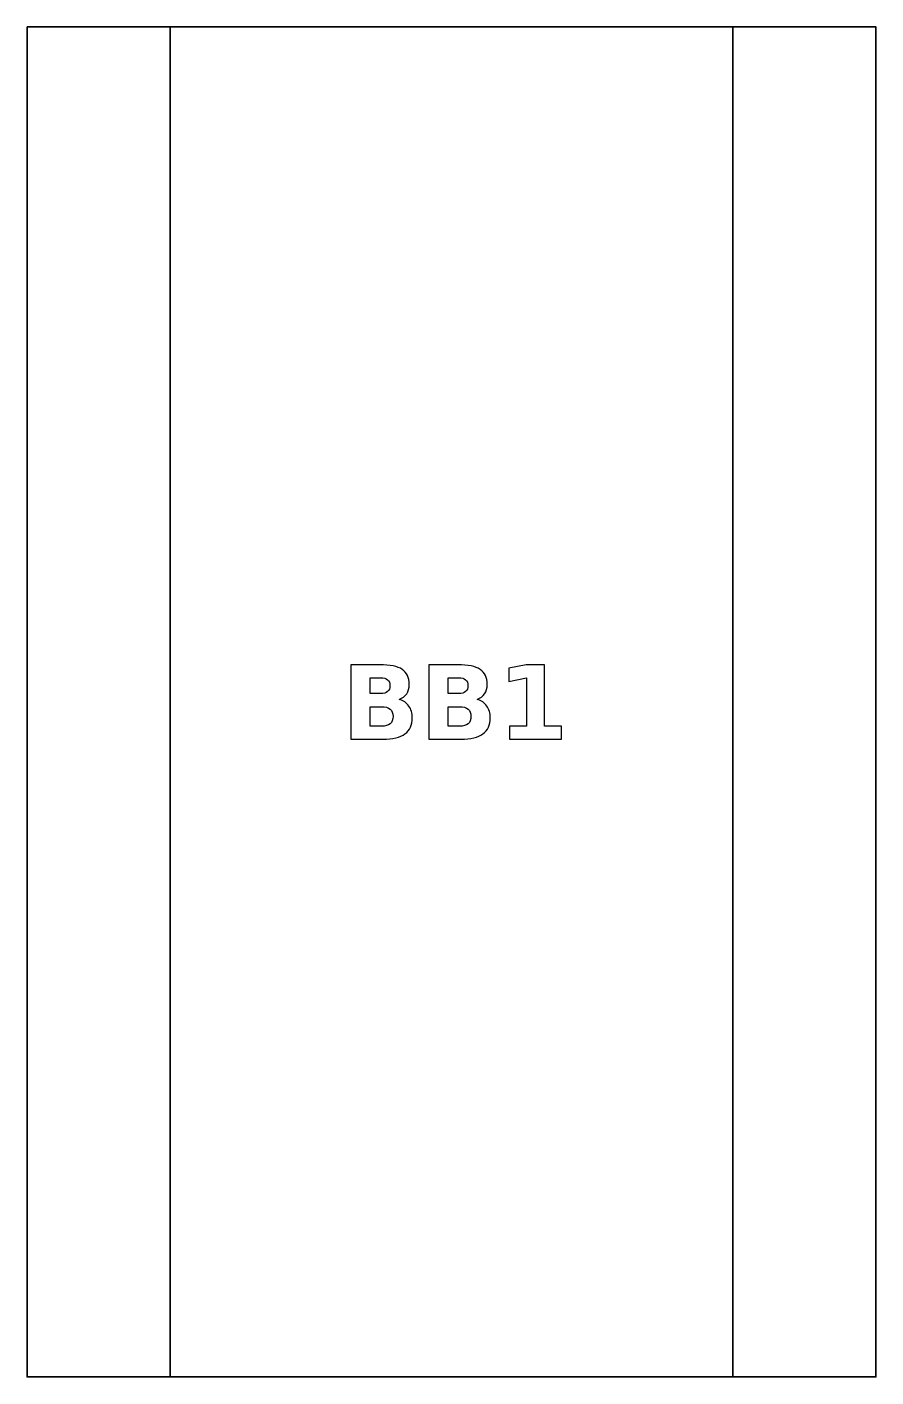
# Model space of a CAD drawing. Header units: centimetres. Extents: x -13.14 to -7.86, y -19.04 to -10.66.
import ezdxf

# ---------------------------------------------------------------- set-up
doc = ezdxf.new("R2010")
doc.units = ezdxf.units.CM
doc.header["$MEASUREMENT"] = 0
doc.layers.add('Layer 1', color=7, linetype='Continuous')

msp = doc.modelspace()

# ---------------------------------------------------------------- linework, layer by layer
at = {"layer": 'Layer 1', "color": 250, "lineweight": 35}
for points in [[(-13.13514, -10.659), (-13.13514, -10.659), (-12.24614, -10.659), (-12.24614, -10.659), (-12.24614, -10.659), (-12.24614, -10.659), (-12.24614, -19.041), (-12.24614, -19.041), (-12.24614, -19.041), (-12.24614, -19.041), (-13.13514, -19.041), (-13.13514, -19.041), (-13.13514, -19.041), (-13.13514, -19.041), (-13.13514, -10.659), (-13.13514, -10.659)], [(-12.24632, -10.659), (-12.24632, -10.659), (-8.75382, -10.659), (-8.75382, -10.659), (-8.75382, -10.659), (-8.75382, -10.659), (-8.75382, -19.041), (-8.75382, -19.041), (-8.75382, -19.041), (-8.75382, -19.041), (-12.24632, -19.041), (-12.24632, -19.041), (-12.24632, -19.041), (-12.24632, -19.041), (-12.24632, -10.659), (-12.24632, -10.659)], [(-8.75386, -10.659), (-8.75386, -10.659), (-7.86486, -10.659), (-7.86486, -10.659), (-7.86486, -10.659), (-7.86486, -10.659), (-7.86486, -19.041), (-7.86486, -19.041), (-7.86486, -19.041), (-7.86486, -19.041), (-8.75386, -19.041), (-8.75386, -19.041), (-8.75386, -19.041), (-8.75386, -19.041), (-8.75386, -10.659), (-8.75386, -10.659)]]:
    msp.add_open_spline(points, degree=3, knots=[0, 0, 0, 0, 0.25, 0.25, 0.25, 0.25, 0.5, 0.5, 0.5, 0.5, 0.75, 0.75, 0.75, 0.75, 1, 1, 1, 1], dxfattribs=at)
at = {"layer": 'Layer 1', "color": 250}
for points, knots in [([(-10.82422, -14.8337), (-10.79861, -14.84111), (-10.77872, -14.85487), (-10.76464, -14.87498), (-10.76464, -14.87498), (-10.75056, -14.89498), (-10.74358, -14.91964), (-10.74358, -14.94874), (-10.74358, -14.94874), (-10.74358, -14.99341), (-10.75871, -15.02664), (-10.78888, -15.04855), (-10.78888, -15.04855), (-10.81904, -15.07045), (-10.86497, -15.08146), (-10.92657, -15.08146), (-10.92657, -15.08146), (-10.92657, -15.08146), (-11.12469, -15.08146), (-11.12469, -15.08146), (-11.12469, -15.08146), (-11.12469, -15.08146), (-11.12469, -14.61854), (-11.12469, -14.61854), (-11.12469, -14.61854), (-11.12469, -14.61854), (-10.94551, -14.61854), (-10.94551, -14.61854), (-10.94551, -14.61854), (-10.88116, -14.61854), (-10.8346, -14.62828), (-10.80581, -14.64765), (-10.80581, -14.64765), (-10.77692, -14.66712), (-10.76252, -14.69824), (-10.76252, -14.74099), (-10.76252, -14.74099), (-10.76252, -14.76354), (-10.76782, -14.78269), (-10.77829, -14.79857), (-10.77829, -14.79857), (-10.78888, -14.81434), (-10.80412, -14.82608), (-10.82422, -14.8337)], [0, 0, 0, 0, 0.0909091, 0.0909091, 0.0909091, 0.0909091, 0.1818182, 0.1818182, 0.1818182, 0.1818182, 0.2727273, 0.2727273, 0.2727273, 0.2727273, 0.3636364, 0.3636364, 0.3636364, 0.3636364, 0.4545455, 0.4545455, 0.4545455, 0.4545455, 0.5454545, 0.5454545, 0.5454545, 0.5454545, 0.6363636, 0.6363636, 0.6363636, 0.6363636, 0.7272727, 0.7272727, 0.7272727, 0.7272727, 0.8181818, 0.8181818, 0.8181818, 0.8181818, 0.9090909, 0.9090909, 0.9090909, 0.9090909, 1, 1, 1, 1]), ([(-10.34024, -14.8337), (-10.31463, -14.84111), (-10.29474, -14.85487), (-10.28066, -14.87498), (-10.28066, -14.87498), (-10.26658, -14.89498), (-10.2596, -14.91964), (-10.2596, -14.94874), (-10.2596, -14.94874), (-10.2596, -14.99341), (-10.27473, -15.02664), (-10.3049, -15.04855), (-10.3049, -15.04855), (-10.33506, -15.07045), (-10.38099, -15.08146), (-10.44259, -15.08146), (-10.44259, -15.08146), (-10.44259, -15.08146), (-10.64071, -15.08146), (-10.64071, -15.08146), (-10.64071, -15.08146), (-10.64071, -15.08146), (-10.64071, -14.61854), (-10.64071, -14.61854), (-10.64071, -14.61854), (-10.64071, -14.61854), (-10.46153, -14.61854), (-10.46153, -14.61854), (-10.46153, -14.61854), (-10.39718, -14.61854), (-10.35062, -14.62828), (-10.32183, -14.64765), (-10.32183, -14.64765), (-10.29294, -14.66712), (-10.27854, -14.69824), (-10.27854, -14.74099), (-10.27854, -14.74099), (-10.27854, -14.76354), (-10.28384, -14.78269), (-10.29431, -14.79857), (-10.29431, -14.79857), (-10.3049, -14.81434), (-10.32014, -14.82608), (-10.34024, -14.8337)], [0, 0, 0, 0, 0.0909091, 0.0909091, 0.0909091, 0.0909091, 0.1818182, 0.1818182, 0.1818182, 0.1818182, 0.2727273, 0.2727273, 0.2727273, 0.2727273, 0.3636364, 0.3636364, 0.3636364, 0.3636364, 0.4545455, 0.4545455, 0.4545455, 0.4545455, 0.5454545, 0.5454545, 0.5454545, 0.5454545, 0.6363636, 0.6363636, 0.6363636, 0.6363636, 0.7272727, 0.7272727, 0.7272727, 0.7272727, 0.8181818, 0.8181818, 0.8181818, 0.8181818, 0.9090909, 0.9090909, 0.9090909, 0.9090909, 1, 1, 1, 1]), ([(-10.14064, -14.99902), (-10.14064, -14.99902), (-10.03523, -14.99902), (-10.03523, -14.99902), (-10.03523, -14.99902), (-10.03523, -14.99902), (-10.03523, -14.69982), (-10.03523, -14.69982), (-10.03523, -14.69982), (-10.03523, -14.69982), (-10.14339, -14.72216), (-10.14339, -14.72216), (-10.14339, -14.72216), (-10.14339, -14.72216), (-10.14339, -14.64088), (-10.14339, -14.64088), (-10.14339, -14.64088), (-10.14339, -14.64088), (-10.03586, -14.61854), (-10.03586, -14.61854), (-10.03586, -14.61854), (-10.03586, -14.61854), (-9.92241, -14.61854), (-9.92241, -14.61854), (-9.92241, -14.61854), (-9.92241, -14.61854), (-9.92241, -14.99902), (-9.92241, -14.99902), (-9.92241, -14.99902), (-9.92241, -14.99902), (-9.817, -14.99902), (-9.817, -14.99902), (-9.817, -14.99902), (-9.817, -14.99902), (-9.817, -15.08146), (-9.817, -15.08146), (-9.817, -15.08146), (-9.817, -15.08146), (-10.14064, -15.08146), (-10.14064, -15.08146), (-10.14064, -15.08146), (-10.14064, -15.08146), (-10.14064, -14.99902), (-10.14064, -14.99902)], [0, 0, 0, 0, 0.0909091, 0.0909091, 0.0909091, 0.0909091, 0.1818182, 0.1818182, 0.1818182, 0.1818182, 0.2727273, 0.2727273, 0.2727273, 0.2727273, 0.3636364, 0.3636364, 0.3636364, 0.3636364, 0.4545455, 0.4545455, 0.4545455, 0.4545455, 0.5454545, 0.5454545, 0.5454545, 0.5454545, 0.6363636, 0.6363636, 0.6363636, 0.6363636, 0.7272727, 0.7272727, 0.7272727, 0.7272727, 0.8181818, 0.8181818, 0.8181818, 0.8181818, 0.9090909, 0.9090909, 0.9090909, 0.9090909, 1, 1, 1, 1]), ([(-10.93927, -14.79772), (-10.92043, -14.79772), (-10.90614, -14.79359), (-10.89651, -14.78534), (-10.89651, -14.78534), (-10.88677, -14.77708), (-10.8819, -14.76491), (-10.8819, -14.74872), (-10.8819, -14.74872), (-10.8819, -14.73284), (-10.88677, -14.72078), (-10.89651, -14.71242), (-10.89651, -14.71242), (-10.90614, -14.70406), (-10.92043, -14.69982), (-10.93927, -14.69982), (-10.93927, -14.69982), (-10.93927, -14.69982), (-11.00531, -14.69982), (-11.00531, -14.69982), (-11.00531, -14.69982), (-11.00531, -14.69982), (-11.00531, -14.79772), (-11.00531, -14.79772), (-11.00531, -14.79772), (-11.00531, -14.79772), (-10.93927, -14.79772), (-10.93927, -14.79772)], [0, 0, 0, 0, 0.1428571, 0.1428571, 0.1428571, 0.1428571, 0.2857143, 0.2857143, 0.2857143, 0.2857143, 0.4285714, 0.4285714, 0.4285714, 0.4285714, 0.5714286, 0.5714286, 0.5714286, 0.5714286, 0.7142857, 0.7142857, 0.7142857, 0.7142857, 0.8571429, 0.8571429, 0.8571429, 0.8571429, 1, 1, 1, 1]), ([(-10.45529, -14.79772), (-10.43645, -14.79772), (-10.42216, -14.79359), (-10.41253, -14.78534), (-10.41253, -14.78534), (-10.40279, -14.77708), (-10.39792, -14.76491), (-10.39792, -14.74872), (-10.39792, -14.74872), (-10.39792, -14.73284), (-10.40279, -14.72078), (-10.41253, -14.71242), (-10.41253, -14.71242), (-10.42216, -14.70406), (-10.43645, -14.69982), (-10.45529, -14.69982), (-10.45529, -14.69982), (-10.45529, -14.69982), (-10.52133, -14.69982), (-10.52133, -14.69982), (-10.52133, -14.69982), (-10.52133, -14.69982), (-10.52133, -14.79772), (-10.52133, -14.79772), (-10.52133, -14.79772), (-10.52133, -14.79772), (-10.45529, -14.79772), (-10.45529, -14.79772)], [0, 0, 0, 0, 0.1428571, 0.1428571, 0.1428571, 0.1428571, 0.2857143, 0.2857143, 0.2857143, 0.2857143, 0.4285714, 0.4285714, 0.4285714, 0.4285714, 0.5714286, 0.5714286, 0.5714286, 0.5714286, 0.7142857, 0.7142857, 0.7142857, 0.7142857, 0.8571429, 0.8571429, 0.8571429, 0.8571429, 1, 1, 1, 1]), ([(-10.93524, -15.00018), (-10.91122, -15.00018), (-10.89323, -14.9951), (-10.88106, -14.98505), (-10.88106, -14.98505), (-10.86899, -14.97489), (-10.86296, -14.95954), (-10.86296, -14.93911), (-10.86296, -14.93911), (-10.86296, -14.91911), (-10.86899, -14.90408), (-10.88095, -14.89403), (-10.88095, -14.89403), (-10.89291, -14.88397), (-10.91101, -14.879), (-10.93524, -14.879), (-10.93524, -14.879), (-10.93524, -14.879), (-11.00531, -14.879), (-11.00531, -14.879), (-11.00531, -14.879), (-11.00531, -14.879), (-11.00531, -15.00018), (-11.00531, -15.00018), (-11.00531, -15.00018), (-11.00531, -15.00018), (-10.93524, -15.00018), (-10.93524, -15.00018)], [0, 0, 0, 0, 0.1428571, 0.1428571, 0.1428571, 0.1428571, 0.2857143, 0.2857143, 0.2857143, 0.2857143, 0.4285714, 0.4285714, 0.4285714, 0.4285714, 0.5714286, 0.5714286, 0.5714286, 0.5714286, 0.7142857, 0.7142857, 0.7142857, 0.7142857, 0.8571429, 0.8571429, 0.8571429, 0.8571429, 1, 1, 1, 1]), ([(-10.45126, -15.00018), (-10.42724, -15.00018), (-10.40925, -14.9951), (-10.39708, -14.98505), (-10.39708, -14.98505), (-10.38501, -14.97489), (-10.37898, -14.95954), (-10.37898, -14.93911), (-10.37898, -14.93911), (-10.37898, -14.91911), (-10.38501, -14.90408), (-10.39697, -14.89403), (-10.39697, -14.89403), (-10.40893, -14.88397), (-10.42703, -14.879), (-10.45126, -14.879), (-10.45126, -14.879), (-10.45126, -14.879), (-10.52133, -14.879), (-10.52133, -14.879), (-10.52133, -14.879), (-10.52133, -14.879), (-10.52133, -15.00018), (-10.52133, -15.00018), (-10.52133, -15.00018), (-10.52133, -15.00018), (-10.45126, -15.00018), (-10.45126, -15.00018)], [0, 0, 0, 0, 0.1428571, 0.1428571, 0.1428571, 0.1428571, 0.2857143, 0.2857143, 0.2857143, 0.2857143, 0.4285714, 0.4285714, 0.4285714, 0.4285714, 0.5714286, 0.5714286, 0.5714286, 0.5714286, 0.7142857, 0.7142857, 0.7142857, 0.7142857, 0.8571429, 0.8571429, 0.8571429, 0.8571429, 1, 1, 1, 1])]:
    msp.add_open_spline(points, degree=3, knots=knots, dxfattribs=at)

doc.saveas('drawing.dxf')
